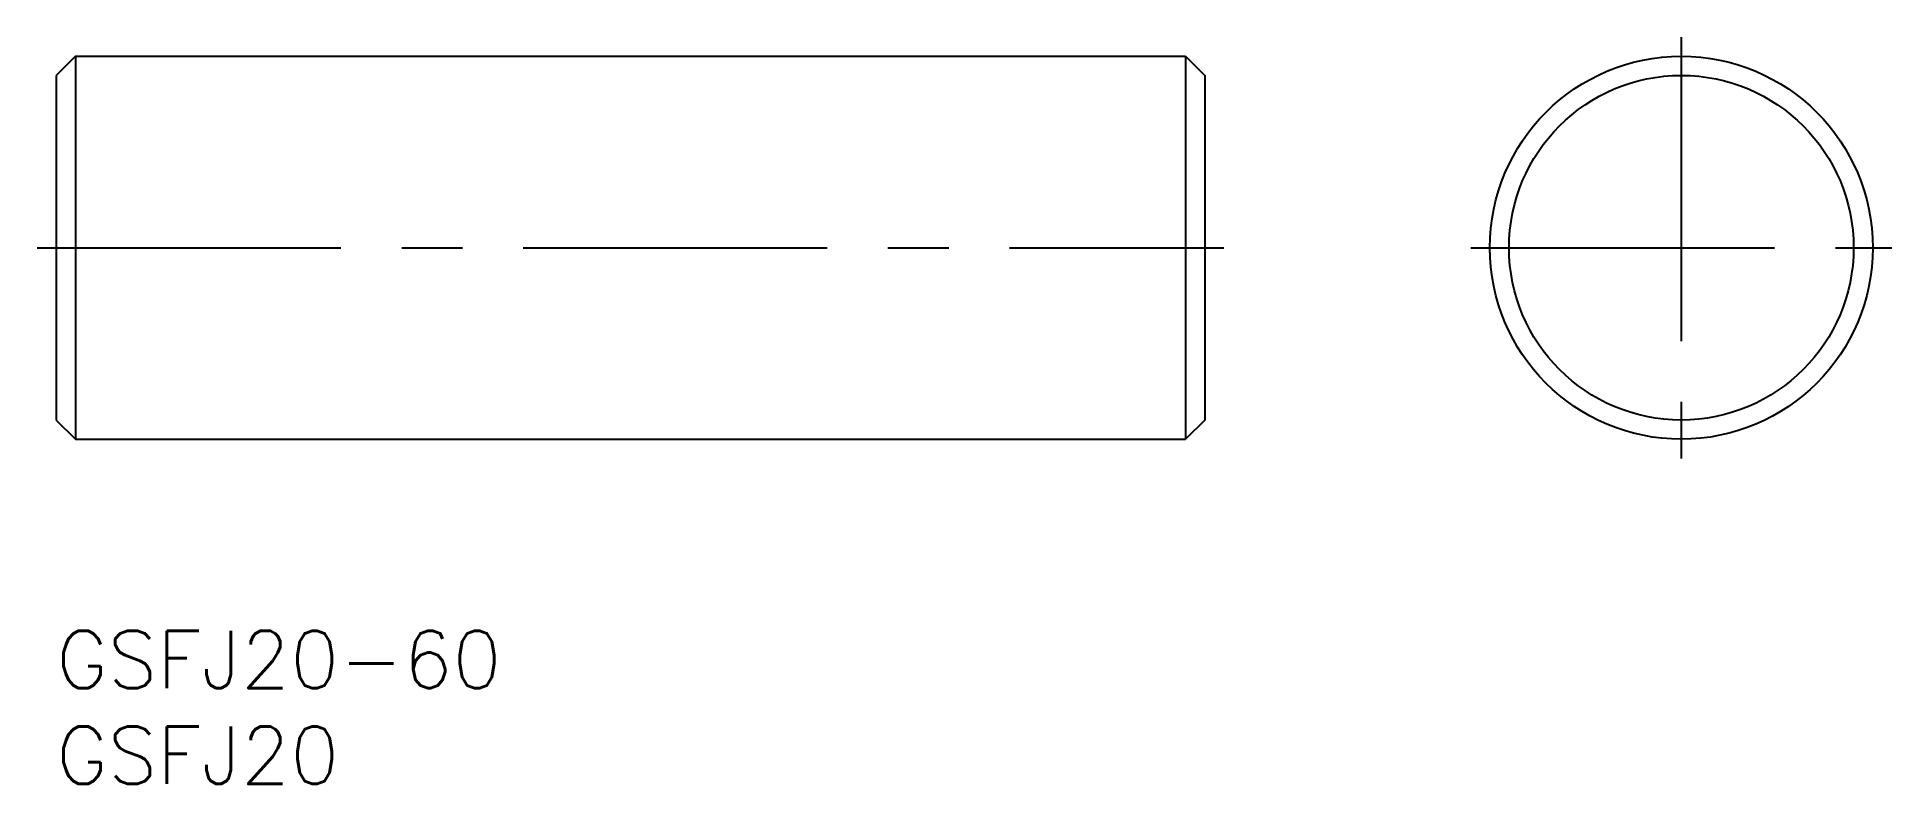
# Model space of a CAD drawing. Extents: x -1 to 95.9, y -8 to 31.
import ezdxf

# ---------------------------------------------------------------- set-up
doc = ezdxf.new("R2010")
doc.units = 0
doc.header["$LTSCALE"] = 0.5
doc.linetypes.add('CENTER', pattern=[50.8, 31.75, -6.35, 6.35, -6.35])
for name, color, linetype in [('MSM_CENTER', 1, 'CENTER'), ('MSM_CONTINUOUS', 7, 'CONTINUOUS'), ('MSM_PART_NUMBER', 7, 'CONTINUOUS')]:
    doc.layers.add(name, color=color, linetype=linetype)
doc.styles.get("Standard").update_dxf_attribs({"font": 'txt.shx', "height": 3, "bigfont": 'bigfont.shx'})

# ---------------------------------------------------------------- blocks, each defined once
blk = doc.blocks.new('*U7')
at = {"layer": 'MSM_PART_NUMBER'}
blk.add_text('GSFJ20-60', height=3, dxfattribs=at).set_placement((0, -3))
blk = doc.blocks.new('*U8')
at = {"layer": 'MSM_PART_NUMBER'}
blk.add_text('GSFJ20', height=3, dxfattribs=at).set_placement((0, -8))

msp = doc.modelspace()

# ---------------------------------------------------------------- linework, layer by layer
at = {"layer": 'MSM_CENTER'}
for p, q in [((84.895, 31), (84.895, 9)), ((-1, 20), (61, 20)), ((73.895, 20), (95.895, 20))]:
    msp.add_line(p, q, dxfattribs=at)
at = {"layer": 'MSM_CONTINUOUS'}
for p, q in [((1, 30), (0, 29)), ((1, 30), (59, 30)), ((1, 30), (1, 10)), ((59, 30), (60, 29)), ((59, 30), (59, 10)), ((0, 29), (0, 11)), ((60, 29), (60, 11)), ((0, 11), (1, 10)), ((60, 11), (59, 10)), ((1, 10), (59, 10))]:
    msp.add_line(p, q, dxfattribs=at)
for radius in [10, 9]:
    msp.add_circle((84.895, 20), radius, dxfattribs=at)

# ---------------------------------------------------------------- block references
for name in ['*U7', '*U8']:
    msp.add_blockref(name, (0, 0), dxfattribs=at)

doc.saveas('drawing.dxf')
